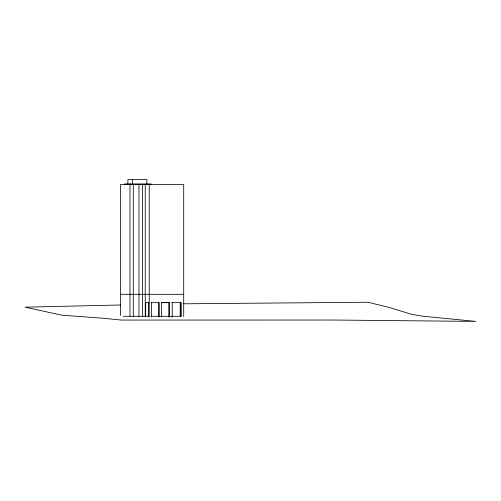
<?xml version="1.0" encoding="UTF-8"?>
<svg xmlns="http://www.w3.org/2000/svg" width="501" height="501" viewBox="0 0 501 501"><rect width="100%" height="100%" fill="white"/><g stroke="black" fill="none" stroke-linecap="round" stroke-linejoin="round"><path stroke-width="0.75" d="M120.478 304.984L25.05 307.163L61.873 315.198L101.64 318.11L121.574 320.076L333.81 320.026L475.95 321.41L422.531 316.187L411.703 314.334L389.315 307.457L367.953 302.247L183.516 303.8M120.397 294.319L183.704 294.319M148.772 302.654L145.71 302.654L145.71 316.294M151.07 302.654L159.274 302.654L159.274 316.713M169.463 302.654L161.529 302.654L169.632 302.604L169.632 316.82M171.762 302.654L181.268 302.629L181.268 316.532M123.346 316.294L148.772 316.294M151.07 316.294L158.736 316.294M161.798 316.294L169.463 316.294M171.762 316.294L180.191 316.294L180.191 302.654M183.704 316.538L183.704 184.593L120.397 184.593L120.397 315.536M180.423 302.629L180.423 316.532M172.238 302.629L172.238 316.82L168.787 316.82L168.787 302.604M161.648 302.604L161.648 316.713L158.429 316.713L158.429 302.654M151.477 302.654L151.477 317.039M151.045 184.593L151.045 183.93L124.505 183.93L124.505 184.593M149.223 184.593L149.223 317.039M148.377 302.654L148.377 317.039M146.856 183.93L146.856 179.59L127.899 179.59L127.899 183.93M145.234 184.593L145.234 316.294M142.572 184.593L142.572 316.294M138.977 184.593L138.977 316.294M133.291 184.593L133.291 316.294M132.452 179.59L132.452 183.93M130.498 183.93L130.498 184.593M129.984 184.593L129.984 316.294"/></g></svg>
